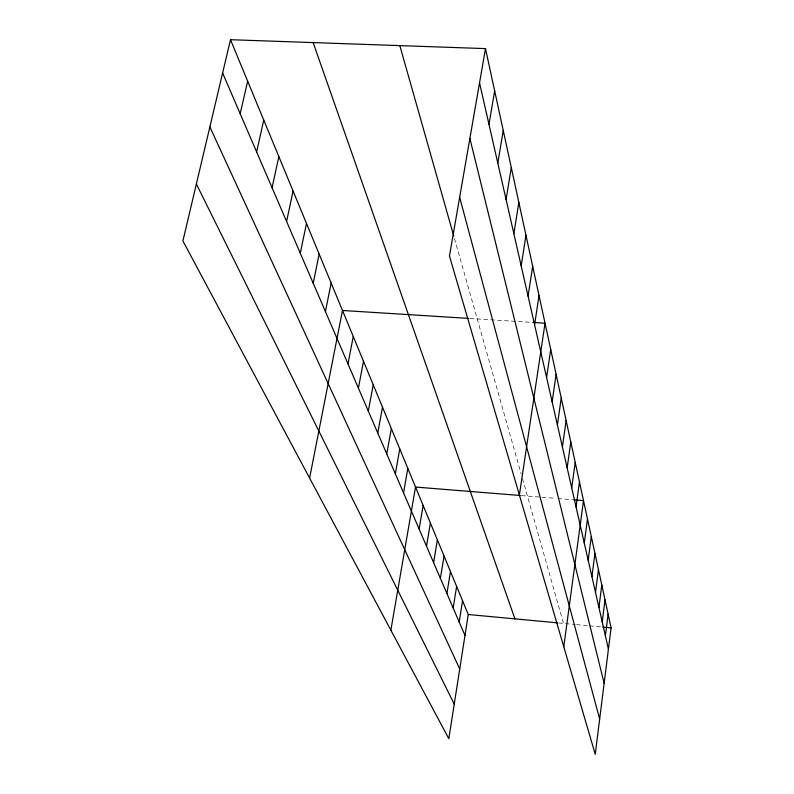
<?xml version="1.0" encoding="UTF-8"?>
<svg xmlns="http://www.w3.org/2000/svg" width="794" height="794" viewBox="0 0 794 794"><rect width="100%" height="100%" fill="white"/><g stroke="black" fill="none" stroke-linecap="round" stroke-linejoin="round"><path stroke-width="0.6" stroke-dasharray="3.97 2.98" d="M469.849 318.473L531.672 322.364M521.46 495.605L540.803 497.163M542.014 497.262L555.383 498.344M557.835 498.543L572.504 499.724M558.629 622.953L575.362 624.511M576.553 624.63L587.232 625.622M589.624 625.851L601.554 626.962M454.446 238.438L521.172 473.988M522.472 478.593L563.492 623.409"/><path stroke-width="1.19" d="M605.385 635.786L608.125 614.139M485.491 48.613L611.092 627.856L595.242 754.3L449.454 255.996L485.491 48.613L230.498 39.7L182.908 240.929L448.828 738.708L468.252 614.506L230.498 39.7M598.924 607.42L601.812 585.019M602.219 621.891L605.028 599.867M595.5 592.344L598.448 569.546M591.917 576.623L594.954 553.418M584.275 543.056L587.491 518.998M588.185 560.207L591.302 536.585M563.78 646.763L583.501 500.617L573.725 499.823M576.047 506.919L579.461 481.948M571.71 487.853L575.223 462.416M567.164 467.894L570.787 441.96M562.4 446.953L566.132 420.522M557.398 424.959L561.249 398.002M552.138 401.843L556.118 374.341M546.6 377.507L550.718 349.439M519.385 495.039L545.031 323.208L532.883 322.443M534.59 324.776L539.027 295.517M528.079 296.152L532.685 266.258M521.182 265.841L525.965 235.282M459.19 622L462.555 600.73M453.176 608.045L456.629 586.419M513.857 233.694L518.849 202.44M506.086 199.522L511.286 167.564M446.913 593.515L450.466 571.521M440.392 578.389L444.054 556.018M497.808 163.157L503.237 130.454M433.603 562.628L437.375 539.86M426.517 546.183L430.408 523.018M419.123 529.012L423.133 505.431M488.975 124.36L494.652 90.893M390.856 630.198L415.53 487.05L520.269 495.506M403.551 492.866L407.818 468.41M395.343 473.829L399.759 448.928M386.757 453.91L391.323 428.532M377.765 433.028L382.49 407.173M368.327 411.123L373.22 384.762M358.412 388.117L363.493 361.24M347.98 363.92L353.261 336.507M309.61 478.117L342.492 310.474L468.619 318.394M325.431 311.585L331.138 283.031M313.213 283.22L319.158 254.06M300.281 253.226L306.494 223.442M286.594 221.447L293.085 191.017M272.064 187.731L278.863 156.626M256.621 151.892L263.747 120.083M240.175 113.731L247.659 81.186M468.252 614.506L557.408 622.833M602.745 627.071L611.092 627.856M196.366 184.019L454.237 704.129M209.864 126.941L459.726 669.014M222.618 72.988L464.976 635.428M313.154 42.588L514.929 618.863M399.829 45.615L453.771 236.056M459.657 197.289L599.659 719.086M469.879 138.454L604.135 683.336M479.536 82.884L608.422 649.155"/></g></svg>
